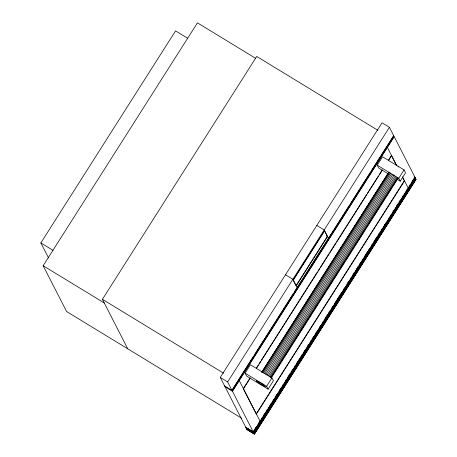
<?xml version="1.0" encoding="UTF-8"?>
<svg xmlns="http://www.w3.org/2000/svg" width="457" height="457" viewBox="0 0 457 457"><rect width="100%" height="100%" fill="white"/><g stroke="black" fill="none" stroke-linecap="round" stroke-linejoin="round"><path stroke-width="0.69" d="M48.562 257.971L40.856 242.913L175.545 30.905L187.644 38.279M241.593 418.206L66.591 311.525L43.147 265.717L197.447 22.85L255.572 58.285M127.743 348.805L102.419 299.318L256.72 56.451L377.87 130.308M254.389 434.15L416.036 179.327L254.389 434.15L246.997 429.643L220.268 377.413L382.023 122.807L389.415 127.314L393.774 135.826L232.019 390.432L224.627 385.925M232.019 390.432L227.66 381.921L389.415 127.314M293.303 280.101L324.63 230.791M296.216 285.802L327.543 236.492L326.407 235.795M253.646 356.02L231.848 390.329L232.276 391.163L394.031 136.552L393.608 135.723L380.989 155.586M254.412 354.821L255.943 352.41M256.708 351.204L293.417 293.423M294.182 292.223L302.98 278.376M303.739 277.171L330.891 234.435M331.656 233.236L333.187 230.825M333.953 229.62L349.628 204.942M350.393 203.742L370.661 171.838M371.427 170.632L380.224 156.791M253.389 432.202L232.442 391.261L394.197 136.654L415.15 177.596L253.389 432.202L245.997 427.695M245.106 373.152L250.436 364.766L271.938 377.876L273.417 380.761L268.088 389.147L246.586 376.037L245.106 373.152L266.614 386.262L268.088 389.147M388.273 173.883L378.716 168.056L377.242 165.171L382.566 156.785L404.074 169.895L405.548 172.78L400.223 181.166L397.236 179.35M249.808 378.407L243.301 388.65L256.223 413.899L404.342 180.761L402.726 177.607M256.314 368.171L258.228 365.154M258.993 363.949L260.524 361.538M261.29 360.339L317.169 272.383M317.935 271.178L319.466 268.767M320.231 267.562L329.034 253.709M329.8 252.504L335.924 242.861M336.689 241.662L366.543 194.671M367.308 193.465L378.407 175.996M379.173 174.791L382.235 169.97M388.741 159.727L391.421 155.511L396.585 165.611M243.472 388.753L250.362 377.91M256.486 368.268L382.4 170.073M388.524 160.436L391.586 155.614M261.65 372.346L388.77 172.249M262.004 371.907L388.364 173.014M261.992 372.386L389.118 172.295M262.632 372.632L389.375 173.146M263.529 373.066L390.649 172.975M264.609 373.66L391.352 174.168M265.808 374.363L392.934 174.271M267.042 375.14L394.168 175.048M268.23 375.934L394.968 176.442M269.287 376.688L396.025 177.196M270.144 377.356L397.264 177.259M270.738 377.882L397.858 177.79M272.572 375.351L273.72 373.54M274.868 371.735L276.022 369.924M277.171 368.119L280.615 362.692M281.763 360.887L282.912 359.076M284.443 356.666L290.189 347.628M291.338 345.818L292.486 344.012M294.017 341.602L294.782 340.396M295.548 339.191L297.079 336.78M297.844 335.575L299.758 332.559M300.906 330.754L302.054 328.943M303.208 327.138L304.356 325.327M305.122 324.122L306.653 321.711M307.418 320.506L308.949 318.095M309.715 316.89L311.246 314.479M312.394 312.668L313.925 310.257M314.69 309.052L316.221 306.641M316.992 305.436L318.523 303.025M319.289 301.82L320.82 299.409M321.968 297.604L323.116 295.793M324.264 293.988L325.413 292.177M326.561 290.372L328.092 287.961M328.857 286.756L330.394 284.345M331.159 283.14L332.69 280.729M333.839 278.919L334.987 277.113M336.135 275.303L337.283 273.497M338.431 271.687L339.58 269.881M340.728 268.07L342.259 265.66M343.407 263.855L344.561 262.044M345.709 260.239L349.154 254.812M350.302 253.007L351.45 251.196M352.598 249.391L353.747 247.58M355.278 245.169L361.024 236.126M362.173 234.321L363.321 232.51M364.852 230.1L365.617 228.894M366.383 227.689L367.914 225.278M368.679 224.073L370.593 221.062M371.747 219.251L372.895 217.446M373.66 216.241L375.191 213.83M375.957 212.625L377.488 210.214M378.253 209.009L379.784 206.598M380.55 205.393L382.081 202.982M383.229 201.171L384.765 198.761M385.531 197.555L387.062 195.145M387.827 193.939L389.358 191.529M390.124 190.323L391.655 187.913M392.803 186.108L393.951 184.297M395.099 182.492L396.248 180.681M271.389 377.802L397.773 178.75M266.614 386.262L271.938 377.876M400.223 181.166L398.744 178.281L404.074 169.895M256.388 414.002L404.508 180.863M253.498 431.282L256.537 426.432M258.085 424.056L259.999 421.051M261.141 419.246L262.289 417.435M263.438 415.63L264.569 413.791M266.117 411.42L267.242 409.575M269.938 405.399L271.07 403.56M273 400.583L273.766 399.378M275.674 396.373L276.805 394.528M279.501 390.352L281.026 387.942M282.557 385.537L283.306 384.297M285.237 381.321L286.362 379.481M287.527 377.711L290.206 373.5M291.355 371.695L292.48 369.85M294.411 366.88L295.159 365.64M296.325 363.869L299.769 358.448M300.912 356.643L302.043 354.803M303.591 352.433L304.722 350.588M307.412 346.412L308.544 344.572M310.474 341.596L311.24 340.391M312.771 337.986L313.513 336.746M315.444 333.77L316.575 331.931M319.272 327.755L320.797 325.344M322.328 322.939L323.076 321.699M325.007 318.723L327.68 314.513M328.829 312.708L329.96 310.863M331.891 307.892L332.633 306.653M334.564 303.677L339.517 295.816M340.682 294.045L341.813 292.206M343.361 289.835L344.487 287.99M347.183 283.814L348.314 281.975M350.245 278.998L351.01 277.793M352.918 274.783L354.049 272.943M356.746 268.767L358.277 266.357M359.802 263.952L360.55 262.712M362.098 260.341L362.847 259.102M364.777 256.126L367.451 251.916M368.599 250.105L369.73 248.265M371.655 245.295L372.404 244.049M373.569 242.284L376.991 236.829M378.156 235.058L379.287 233.219M381.218 230.242L381.966 229.003M384.657 224.827L385.788 222.987M390.015 216.401L391.158 214.596M392.689 212.185L393.82 210.346M396.516 206.17L398.041 203.759M399.572 201.354L400.321 200.115M402.251 197.138L403.377 195.299M406.073 191.123L407.204 189.278M409.135 186.307L409.878 185.068M411.808 182.092L414.488 177.876M415.019 177.345L253.224 432.099L253.446 432.533L415.202 177.927L414.979 177.493M253.726 432.853L415.367 178.03L253.726 432.853L246.334 428.346M246.666 428.992L254.058 433.499L415.704 178.676L253.886 433.396L254.109 433.83L415.864 179.224L415.647 178.79M414.013 176.905L415.15 177.596M377.242 165.171L398.744 178.281M316.81 225.455L324.202 229.962L328.56 238.474M285.482 274.766L292.874 279.273L297.233 287.784M40.856 242.913L52.949 250.287M102.419 299.318L223.576 373.175M43.147 265.717L104.305 302.997M220.268 377.413L227.66 381.921M225.05 386.759L232.442 391.261M245.872 427.444L253.264 431.951M245.889 427.478L253.281 431.985M246.22 428.129L253.612 432.636M246.552 428.78L254.058 433.499M246.889 429.426L254.281 433.933M397.91 166.439L398.733 166.954M415.31 178.144L415.533 178.573L253.778 433.185L253.555 432.75M387.376 147.388L396.67 165.543M402.434 176.808L408.198 188.078M239.262 380.527L260.084 421.217M256.286 380.784L260.25 384.046L265.643 386.845L261.684 383.577L256.286 380.784M324.459 230.688L293.131 279.998L296.05 285.699L327.378 236.389L324.459 230.688"/></g></svg>
